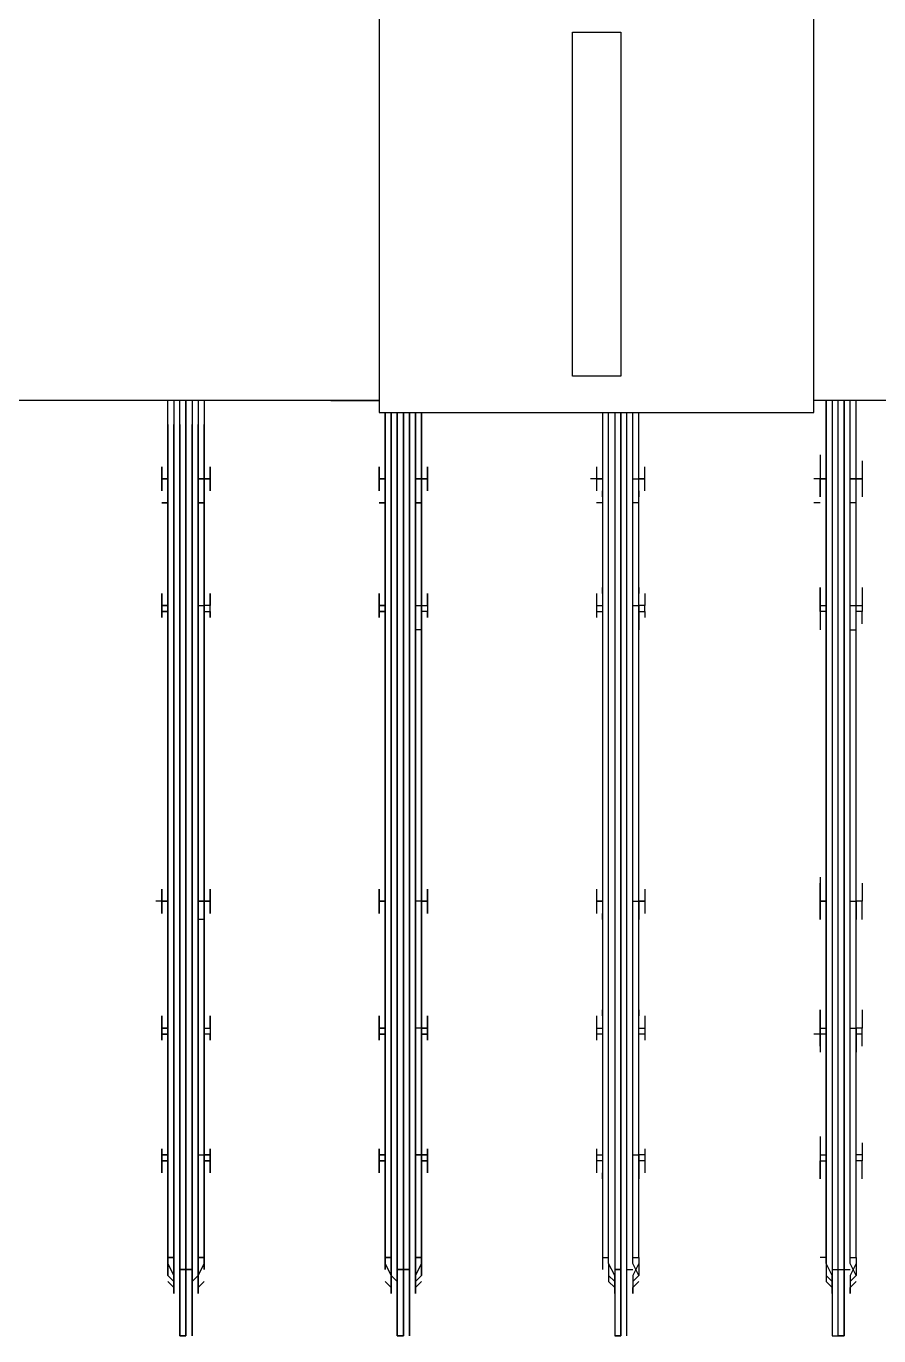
# Model space of a CAD drawing. Header units: metres. Extents: x 532250 to 532639, y 2673852 to 2674172.
# Drawn here: x 532449.5306 to 532449.7259, y 2674048.0889 to 2674048.389 of the extents above; entities that cross this region are included whole.
import ezdxf

# ---------------------------------------------------------------- set-up
doc = ezdxf.new("R2010")
doc.units = ezdxf.units.M
doc.header["$MEASUREMENT"] = 0
doc.layers.add('IDT', color=7, linetype='Continuous')

# ---------------------------------------------------------------- blocks, each defined once
blk = doc.blocks.new('IDT')
at = {"layer": 'IDT', "color": 0, "lineweight": 25}
for p, q in [((17.21068, 9.66997), (17.2093, 9.66997)), ((17.2093, 9.66997), (17.2093, 9.65337)), ((17.2093, 9.65475), (17.2093, 9.66997)), ((17.2093, 9.66997), (17.21068, 9.66997)), ((17.21207, 9.66997), (17.21068, 9.66997)), ((17.21068, 9.66997), (17.21068, 9.65475)), ((17.21207, 9.65337), (17.21207, 9.66997)), ((17.25909, 9.66997), (17.25909, 9.65337)), ((17.26186, 9.66997), (17.26048, 9.66997)), ((17.26048, 9.66997), (17.26048, 9.65475)), ((17.26048, 9.65475), (17.26048, 9.66997)), ((17.26048, 9.66997), (17.26186, 9.66997)), ((17.26186, 9.66997), (17.26048, 9.66997)), ((17.26186, 9.65337), (17.26186, 9.66997)), ((17.30889, 9.65337), (17.30889, 9.66997)), ((17.30889, 9.66997), (17.30889, 9.65337)), ((17.31165, 9.66997), (17.31027, 9.66997)), ((17.31027, 9.66997), (17.31165, 9.66997)), ((17.31165, 9.66997), (17.31027, 9.66997)), ((17.31027, 9.66997), (17.31165, 9.66997)), ((17.31027, 9.65475), (17.31027, 9.66997)), ((17.31027, 9.66997), (17.31027, 9.65475)), ((17.31027, 9.65475), (17.31027, 9.66997)), ((17.31027, 9.66997), (17.31027, 9.65475)), ((17.31165, 9.66997), (17.31165, 9.65337)), ((17.31165, 9.65337), (17.31165, 9.66997)), ((17.35868, 9.65337), (17.35868, 9.66997)), ((17.35868, 9.66997), (17.35868, 9.65337)), ((17.36145, 9.66997), (17.36006, 9.66997)), ((17.36006, 9.66997), (17.36145, 9.66997)), ((17.36145, 9.66997), (17.36006, 9.66997)), ((17.36006, 9.66997), (17.36006, 9.65475)), ((17.36006, 9.65475), (17.36006, 9.66997)), ((17.36006, 9.66997), (17.36145, 9.66997)), ((17.36006, 9.65475), (17.36006, 9.66997)), ((17.36006, 9.66997), (17.36006, 9.65475)), ((17.36145, 9.65337), (17.36145, 9.66997)), ((17.36145, 9.66997), (17.36145, 9.65337)), ((17.20792, 9.6589), (17.20653, 9.65752)), ((17.20792, 9.65614), (17.20792, 9.66028)), ((17.20792, 9.66028), (17.20792, 9.6589)), ((17.21207, 9.6589), (17.21207, 9.66028)), ((17.21207, 9.66028), (17.21207, 9.65614)), ((17.21345, 9.65752), (17.21207, 9.6589)), ((17.25771, 9.6589), (17.25633, 9.65752)), ((17.25771, 9.65614), (17.25771, 9.66028)), ((17.25771, 9.66028), (17.25771, 9.6589)), ((17.26186, 9.6589), (17.26186, 9.66028)), ((17.26186, 9.66028), (17.26186, 9.65614)), ((17.26324, 9.65752), (17.26186, 9.6589)), ((17.3075, 9.6589), (17.30612, 9.65752)), ((17.30612, 9.65752), (17.3075, 9.6589)), ((17.3075, 9.66028), (17.3075, 9.65614)), ((17.3075, 9.65614), (17.3075, 9.66028)), ((17.3075, 9.66028), (17.3075, 9.6589)), ((17.3075, 9.6589), (17.3075, 9.66028)), ((17.31304, 9.6589), (17.31304, 9.66028)), ((17.31304, 9.66028), (17.31304, 9.65614)), ((17.31304, 9.65614), (17.31304, 9.66028)), ((17.31304, 9.66028), (17.31304, 9.6589)), ((17.31442, 9.65752), (17.31304, 9.6589)), ((17.31304, 9.6589), (17.31442, 9.65752)), ((17.3573, 9.6589), (17.35591, 9.65752)), ((17.35591, 9.65752), (17.3573, 9.6589)), ((17.3573, 9.66028), (17.3573, 9.65614)), ((17.3573, 9.65614), (17.3573, 9.66028)), ((17.3573, 9.66028), (17.3573, 9.6589)), ((17.3573, 9.6589), (17.3573, 9.66028)), ((17.36283, 9.6589), (17.36283, 9.66028)), ((17.36283, 9.66028), (17.36283, 9.65614)), ((17.36283, 9.65614), (17.36283, 9.66028)), ((17.36283, 9.66028), (17.36283, 9.6589)), ((17.36421, 9.65752), (17.36283, 9.6589)), ((17.36283, 9.6589), (17.36421, 9.65752)), ((17.20653, 9.65614), (17.20792, 9.65752)), ((17.20792, 9.65752), (17.20653, 9.65614)), ((17.20653, 9.65337), (17.20792, 9.65614)), ((17.20653, 9.65475), (17.20653, 9.65614)), ((17.20653, 9.65614), (17.20792, 9.65337)), ((17.21345, 9.65614), (17.21207, 9.65752)), ((17.21207, 9.65614), (17.21345, 9.65337)), ((17.21345, 9.65337), (17.21345, 9.65752)), ((17.21345, 9.65475), (17.21345, 9.65614)), ((17.25633, 9.65614), (17.25771, 9.65752)), ((17.25771, 9.65752), (17.25633, 9.65614)), ((17.25633, 9.65337), (17.25771, 9.65614)), ((17.25633, 9.65475), (17.25633, 9.65614)), ((17.25633, 9.65614), (17.25771, 9.65337)), ((17.26324, 9.65614), (17.26186, 9.65752)), ((17.26186, 9.65614), (17.26324, 9.65337)), ((17.26324, 9.65337), (17.26324, 9.65752)), ((17.26324, 9.65475), (17.26324, 9.65614)), ((17.30612, 9.65614), (17.3075, 9.65752)), ((17.3075, 9.65752), (17.30612, 9.65614)), ((17.3075, 9.65614), (17.30612, 9.65337)), ((17.30612, 9.65337), (17.3075, 9.65614)), ((17.30612, 9.65475), (17.30612, 9.65614)), ((17.30612, 9.65614), (17.30612, 9.65475)), ((17.3075, 9.65752), (17.3075, 9.65337)), ((17.3075, 9.65337), (17.3075, 9.65752)), ((17.31165, 9.65752), (17.31304, 9.65614)), ((17.31304, 9.65614), (17.31165, 9.65752)), ((17.31304, 9.65337), (17.31304, 9.65752)), ((17.31304, 9.65752), (17.31304, 9.65337)), ((17.31304, 9.65614), (17.31442, 9.65337)), ((17.31442, 9.65337), (17.31304, 9.65614)), ((17.31304, 9.65614), (17.31304, 9.65475)), ((17.31304, 9.65475), (17.31304, 9.65614)), ((17.3573, 9.65614), (17.35591, 9.65337)), ((17.35591, 9.65337), (17.3573, 9.65614)), ((17.3573, 9.65337), (17.3573, 9.65752)), ((17.3573, 9.65752), (17.3573, 9.65337)), ((17.3573, 9.65614), (17.35868, 9.65752)), ((17.35868, 9.65752), (17.3573, 9.65614)), ((17.3573, 9.65475), (17.3573, 9.65614)), ((17.3573, 9.65614), (17.3573, 9.65475)), ((17.36421, 9.65614), (17.36283, 9.65752)), ((17.36283, 9.65752), (17.36283, 9.65337)), ((17.36283, 9.65337), (17.36283, 9.65752)), ((17.36283, 9.65752), (17.36421, 9.65614)), ((17.36283, 9.65614), (17.36421, 9.65337)), ((17.36421, 9.65337), (17.36283, 9.65614)), ((17.36421, 9.65475), (17.36421, 9.65614)), ((17.36421, 9.65614), (17.36421, 9.65475)), ((17.20653, 9.65199), (17.20653, 9.65475)), ((17.2093, 9.65475), (17.20792, 9.65475)), ((17.20792, 9.65337), (17.20792, 9.45558)), ((17.21068, 9.65475), (17.2093, 9.65475)), ((17.2093, 9.45558), (17.2093, 9.65475)), ((17.2093, 9.65337), (17.2093, 9.45558)), ((17.21207, 9.65475), (17.21068, 9.65475)), ((17.21068, 9.65475), (17.21068, 9.45558)), ((17.21207, 9.45558), (17.21207, 9.65337)), ((17.21345, 9.65199), (17.21345, 9.65475)), ((17.21345, 9.65337), (17.21345, 9.45558)), ((17.25633, 9.65199), (17.25633, 9.65475)), ((17.25909, 9.65475), (17.25771, 9.65475)), ((17.25771, 9.65337), (17.25771, 9.45834)), ((17.25909, 9.65337), (17.25909, 9.45834)), ((17.26048, 9.65475), (17.26048, 9.45834)), ((17.26048, 9.45834), (17.26048, 9.65475)), ((17.26186, 9.65475), (17.26048, 9.65475)), ((17.26048, 9.65475), (17.26186, 9.65475)), ((17.26186, 9.45834), (17.26186, 9.65337)), ((17.26324, 9.65337), (17.26324, 9.45834)), ((17.26463, 9.65199), (17.26463, 9.65475)), ((17.30612, 9.65475), (17.30612, 9.65199)), ((17.30612, 9.65199), (17.30612, 9.65475)), ((17.3075, 9.45834), (17.3075, 9.65337)), ((17.3075, 9.65337), (17.3075, 9.45834)), ((17.30889, 9.65475), (17.31027, 9.65475)), ((17.31027, 9.65475), (17.30889, 9.65475)), ((17.30889, 9.65337), (17.30889, 9.45834)), ((17.30889, 9.45834), (17.30889, 9.65337)), ((17.31027, 9.65475), (17.31165, 9.65475)), ((17.31165, 9.65475), (17.31027, 9.65475)), ((17.31165, 9.65475), (17.31027, 9.65475)), ((17.31027, 9.65475), (17.31165, 9.65475)), ((17.31027, 9.45834), (17.31027, 9.65475)), ((17.31027, 9.65475), (17.31027, 9.45834)), ((17.31027, 9.45834), (17.31027, 9.65475)), ((17.31027, 9.65475), (17.31027, 9.45834)), ((17.31165, 9.65337), (17.31165, 9.45834)), ((17.31165, 9.45834), (17.31165, 9.65337)), ((17.31304, 9.45834), (17.31304, 9.65337)), ((17.31304, 9.65337), (17.31304, 9.45834)), ((17.31442, 9.65199), (17.31442, 9.65475)), ((17.31442, 9.65475), (17.31442, 9.65199)), ((17.35591, 9.65199), (17.35591, 9.65475)), ((17.35591, 9.65475), (17.35591, 9.65199)), ((17.3573, 9.45558), (17.3573, 9.65337)), ((17.3573, 9.65337), (17.3573, 9.46111)), ((17.35868, 9.65475), (17.36006, 9.65475)), ((17.36006, 9.65475), (17.35868, 9.65475)), ((17.35868, 9.45558), (17.35868, 9.65337)), ((17.35868, 9.65337), (17.35868, 9.46111)), ((17.36006, 9.65475), (17.36145, 9.65475)), ((17.36145, 9.65475), (17.36006, 9.65475)), ((17.36145, 9.65475), (17.36006, 9.65475)), ((17.36006, 9.65475), (17.36145, 9.65475)), ((17.36006, 9.46111), (17.36006, 9.65475)), ((17.36006, 9.65475), (17.36006, 9.46111)), ((17.36006, 9.45558), (17.36006, 9.65475)), ((17.36006, 9.65475), (17.36006, 9.45558)), ((17.36145, 9.46111), (17.36145, 9.65337)), ((17.36145, 9.65337), (17.36145, 9.45558)), ((17.36283, 9.45558), (17.36283, 9.65337)), ((17.36283, 9.65337), (17.36283, 9.46111)), ((17.36421, 9.65199), (17.36421, 9.65475)), ((17.36421, 9.65475), (17.36421, 9.65199)), ((17.20792, 9.65199), (17.20653, 9.65199)), ((17.20653, 9.65199), (17.20653, 9.45558)), ((17.21345, 9.45558), (17.21345, 9.65199)), ((17.21345, 9.65199), (17.21483, 9.65199)), ((17.25771, 9.65199), (17.25633, 9.65199)), ((17.25633, 9.65199), (17.25633, 9.45834)), ((17.26463, 9.65199), (17.26324, 9.65199)), ((17.26463, 9.45834), (17.26463, 9.65199)), ((17.30612, 9.65199), (17.3075, 9.65199)), ((17.3075, 9.65199), (17.30612, 9.65199)), ((17.30612, 9.65199), (17.30612, 9.45834)), ((17.30612, 9.45834), (17.30612, 9.65199)), ((17.31442, 9.65199), (17.31304, 9.65199)), ((17.31304, 9.65199), (17.31442, 9.65199)), ((17.31442, 9.65199), (17.31442, 9.45834)), ((17.31442, 9.45834), (17.31442, 9.65199)), ((17.35591, 9.45558), (17.35591, 9.65199)), ((17.35591, 9.65199), (17.3573, 9.65199)), ((17.3573, 9.65199), (17.35591, 9.65199)), ((17.35591, 9.65199), (17.35591, 9.46111)), ((17.36421, 9.65199), (17.36283, 9.65199)), ((17.36283, 9.65199), (17.36421, 9.65199)), ((17.36421, 9.46111), (17.36421, 9.65199)), ((17.36421, 9.65199), (17.36421, 9.45558)), ((17.20515, 9.634), (17.20515, 9.63262)), ((17.20515, 9.63262), (17.20515, 9.62986)), ((17.20653, 9.634), (17.20653, 9.62986)), ((17.21483, 9.62986), (17.21483, 9.634)), ((17.21483, 9.634), (17.21483, 9.63262)), ((17.21483, 9.63262), (17.21483, 9.62986)), ((17.25494, 9.62986), (17.25494, 9.63262)), ((17.25633, 9.62986), (17.25633, 9.634)), ((17.25633, 9.634), (17.25633, 9.63262)), ((17.26463, 9.62986), (17.26463, 9.634)), ((17.26463, 9.634), (17.26463, 9.63262)), ((17.26601, 9.62986), (17.26601, 9.63262)), ((17.30474, 9.63262), (17.30474, 9.62986)), ((17.30474, 9.62986), (17.30474, 9.63262)), ((17.30612, 9.63262), (17.30612, 9.634)), ((17.30612, 9.634), (17.30612, 9.63262)), ((17.30612, 9.62847), (17.30612, 9.634)), ((17.30612, 9.634), (17.30612, 9.62847)), ((17.31442, 9.634), (17.31442, 9.63262)), ((17.31442, 9.63262), (17.31442, 9.634)), ((17.31442, 9.62986), (17.31442, 9.634)), ((17.31442, 9.634), (17.31442, 9.62986)), ((17.3158, 9.63262), (17.3158, 9.62986)), ((17.3158, 9.62986), (17.3158, 9.63262)), ((17.35453, 9.63262), (17.35453, 9.62986)), ((17.35453, 9.62986), (17.35453, 9.63262)), ((17.35591, 9.62986), (17.35591, 9.634)), ((17.35591, 9.634), (17.35591, 9.63262)), ((17.35591, 9.63262), (17.35591, 9.634)), ((17.35591, 9.634), (17.35591, 9.62986)), ((17.36421, 9.634), (17.36421, 9.63262)), ((17.36421, 9.63262), (17.36421, 9.634)), ((17.36421, 9.62986), (17.36421, 9.634)), ((17.36421, 9.634), (17.36421, 9.62986)), ((17.3656, 9.62986), (17.3656, 9.63262)), ((17.3656, 9.63262), (17.3656, 9.62986)), ((17.20515, 9.62847), (17.20515, 9.62986)), ((17.20515, 9.62986), (17.20653, 9.62986)), ((17.20653, 9.62986), (17.20653, 9.62847)), ((17.21483, 9.62986), (17.21345, 9.62986)), ((17.21483, 9.62847), (17.21483, 9.62986)), ((17.21483, 9.62709), (17.21483, 9.62986)), ((17.25494, 9.62847), (17.25494, 9.62986)), ((17.25494, 9.62986), (17.25633, 9.62986)), ((17.25633, 9.62847), (17.25633, 9.62986)), ((17.26463, 9.62847), (17.26463, 9.62986)), ((17.26463, 9.62986), (17.26601, 9.62986)), ((17.26601, 9.62847), (17.26601, 9.62986)), ((17.30474, 9.62847), (17.30474, 9.62986)), ((17.30474, 9.62986), (17.30612, 9.62986)), ((17.30612, 9.62986), (17.30474, 9.62986)), ((17.30474, 9.62986), (17.30474, 9.62847)), ((17.31442, 9.62847), (17.31442, 9.62986)), ((17.31442, 9.62986), (17.3158, 9.62986)), ((17.3158, 9.62986), (17.31442, 9.62986)), ((17.31442, 9.62986), (17.31442, 9.62847)), ((17.3158, 9.62986), (17.3158, 9.62847)), ((17.3158, 9.62847), (17.3158, 9.62986)), ((17.35591, 9.62986), (17.35453, 9.62986)), ((17.35453, 9.62986), (17.35453, 9.62847)), ((17.35453, 9.62847), (17.35453, 9.62986)), ((17.35453, 9.62986), (17.35591, 9.62986)), ((17.35591, 9.62847), (17.35591, 9.62986)), ((17.35591, 9.62986), (17.35591, 9.62847)), ((17.36421, 9.62847), (17.36421, 9.62986)), ((17.36421, 9.62986), (17.36421, 9.62847)), ((17.3656, 9.62986), (17.36421, 9.62986)), ((17.36421, 9.62986), (17.3656, 9.62986)), ((17.3656, 9.62986), (17.3656, 9.62847)), ((17.3656, 9.62847), (17.3656, 9.62986)), ((17.20515, 9.62709), (17.20515, 9.62847)), ((17.20515, 9.62847), (17.20653, 9.62847)), ((17.20515, 9.62571), (17.20515, 9.62709)), ((17.20653, 9.62847), (17.20653, 9.62432)), ((17.21483, 9.62847), (17.21345, 9.62847)), ((17.21483, 9.62432), (17.21483, 9.62847)), ((17.21483, 9.62571), (17.21483, 9.62709)), ((17.25494, 9.62709), (17.25494, 9.62847)), ((17.25494, 9.62847), (17.25633, 9.62847)), ((17.25771, 9.62847), (17.25633, 9.62847)), ((17.25633, 9.62847), (17.25633, 9.62432)), ((17.25633, 9.62709), (17.25633, 9.62571)), ((17.26463, 9.62432), (17.26463, 9.62847)), ((17.26601, 9.62847), (17.26463, 9.62847)), ((17.26463, 9.62571), (17.26463, 9.62709)), ((17.26601, 9.62709), (17.26601, 9.62847)), ((17.30474, 9.62847), (17.30612, 9.62847)), ((17.30612, 9.62847), (17.30474, 9.62847)), ((17.30474, 9.62847), (17.30474, 9.62709)), ((17.30474, 9.62709), (17.30474, 9.62847)), ((17.3075, 9.62847), (17.30612, 9.62847)), ((17.30612, 9.62847), (17.30612, 9.62432)), ((17.30612, 9.62432), (17.30612, 9.62847)), ((17.30612, 9.62847), (17.3075, 9.62847)), ((17.30612, 9.62571), (17.30612, 9.62709)), ((17.30612, 9.62709), (17.30612, 9.62571)), ((17.31442, 9.62847), (17.3158, 9.62847)), ((17.3158, 9.62847), (17.31442, 9.62847)), ((17.31442, 9.62847), (17.31442, 9.62432)), ((17.31442, 9.62432), (17.31442, 9.62847)), ((17.31442, 9.62709), (17.31442, 9.62571)), ((17.31442, 9.62571), (17.31442, 9.62709)), ((17.3158, 9.62847), (17.3158, 9.62709)), ((17.3158, 9.62709), (17.3158, 9.62847)), ((17.35591, 9.62847), (17.35453, 9.62847)), ((17.35453, 9.62847), (17.35453, 9.62709)), ((17.35453, 9.62709), (17.35453, 9.62847)), ((17.35453, 9.62847), (17.35591, 9.62847)), ((17.3573, 9.62847), (17.35591, 9.62847)), ((17.35591, 9.62847), (17.35591, 9.62432)), ((17.35591, 9.62432), (17.35591, 9.62847)), ((17.35591, 9.62571), (17.35591, 9.62709)), ((17.35591, 9.62709), (17.35591, 9.62571)), ((17.36421, 9.62847), (17.36421, 9.62432)), ((17.36421, 9.62432), (17.36421, 9.62847)), ((17.36421, 9.62847), (17.3656, 9.62847)), ((17.3656, 9.62847), (17.36421, 9.62847)), ((17.36421, 9.62709), (17.36421, 9.62571)), ((17.36421, 9.62571), (17.36421, 9.62709)), ((17.3656, 9.62847), (17.3656, 9.62709)), ((17.3656, 9.62709), (17.3656, 9.62847)), ((17.20653, 9.60081), (17.20653, 9.60496)), ((17.21483, 9.60081), (17.21483, 9.60496)), ((17.25633, 9.60496), (17.25633, 9.60081)), ((17.26463, 9.59943), (17.26463, 9.60496)), ((17.30612, 9.60496), (17.30612, 9.60081)), ((17.30612, 9.60081), (17.30612, 9.60496)), ((17.31442, 9.60081), (17.31442, 9.60496)), ((17.31442, 9.60496), (17.31442, 9.59943)), ((17.35591, 9.60081), (17.35591, 9.60496)), ((17.35591, 9.60496), (17.35591, 9.60081)), ((17.36421, 9.60081), (17.36421, 9.60496)), ((17.36421, 9.60496), (17.36421, 9.59943)), ((17.20515, 9.60358), (17.20515, 9.60219)), ((17.20515, 9.60219), (17.20515, 9.60081)), ((17.21483, 9.60358), (17.21483, 9.60219)), ((17.21483, 9.60219), (17.21483, 9.60081)), ((17.25494, 9.60081), (17.25494, 9.60219)), ((17.25633, 9.60358), (17.25633, 9.60219)), ((17.26463, 9.60219), (17.26463, 9.60358)), ((17.26601, 9.60081), (17.26601, 9.60219)), ((17.30474, 9.60219), (17.30474, 9.60081)), ((17.30474, 9.60081), (17.30474, 9.60219)), ((17.30612, 9.60219), (17.30612, 9.60358)), ((17.30612, 9.60358), (17.30612, 9.60219)), ((17.31442, 9.60358), (17.31442, 9.60219)), ((17.31442, 9.60219), (17.31442, 9.60358)), ((17.3158, 9.60219), (17.3158, 9.60081)), ((17.3158, 9.60081), (17.3158, 9.60219)), ((17.35453, 9.60081), (17.35453, 9.60219)), ((17.35453, 9.60219), (17.35453, 9.60081)), ((17.35591, 9.60219), (17.35591, 9.60358)), ((17.35591, 9.60358), (17.35591, 9.60219)), ((17.36421, 9.60358), (17.36421, 9.60219)), ((17.36421, 9.60219), (17.36421, 9.60358)), ((17.3656, 9.60219), (17.3656, 9.60081)), ((17.3656, 9.60081), (17.3656, 9.60219)), ((17.20515, 9.60081), (17.20515, 9.59943)), ((17.20515, 9.60081), (17.20653, 9.60081)), ((17.20515, 9.59943), (17.20653, 9.59943)), ((17.20515, 9.59666), (17.20515, 9.59943)), ((17.20653, 9.59943), (17.20653, 9.60081)), ((17.20792, 9.59943), (17.20653, 9.59943)), ((17.20653, 9.59943), (17.20653, 9.59528)), ((17.21345, 9.60081), (17.21483, 9.60081)), ((17.21483, 9.59943), (17.21345, 9.59943)), ((17.21483, 9.60081), (17.21483, 9.59943)), ((17.21483, 9.59943), (17.21483, 9.60081)), ((17.21483, 9.60081), (17.21622, 9.60081)), ((17.21483, 9.59943), (17.21483, 9.59666)), ((17.21483, 9.59528), (17.21483, 9.59943)), ((17.25494, 9.59943), (17.25494, 9.60081)), ((17.25494, 9.60081), (17.25633, 9.60081)), ((17.25494, 9.59666), (17.25494, 9.59943)), ((17.25633, 9.59943), (17.25494, 9.59943)), ((17.25633, 9.60081), (17.25633, 9.59943)), ((17.25633, 9.59943), (17.25633, 9.59528)), ((17.26463, 9.60081), (17.26601, 9.60081)), ((17.26463, 9.59528), (17.26463, 9.59943)), ((17.26601, 9.59943), (17.26463, 9.59943)), ((17.26601, 9.59943), (17.26601, 9.60081)), ((17.26601, 9.59666), (17.26601, 9.59943)), ((17.30612, 9.60081), (17.30474, 9.60081)), ((17.30474, 9.60081), (17.30474, 9.59943)), ((17.30474, 9.59943), (17.30474, 9.60081)), ((17.30474, 9.60081), (17.30612, 9.60081)), ((17.30474, 9.59943), (17.30612, 9.59943)), ((17.30474, 9.59943), (17.30474, 9.59666)), ((17.30474, 9.59666), (17.30474, 9.59943)), ((17.30612, 9.59943), (17.30474, 9.59943)), ((17.30612, 9.59943), (17.30612, 9.60081)), ((17.30612, 9.60081), (17.30612, 9.59943)), ((17.30612, 9.59943), (17.3075, 9.59943)), ((17.30612, 9.59943), (17.30612, 9.59528)), ((17.30612, 9.59528), (17.30612, 9.59943)), ((17.31442, 9.59943), (17.31442, 9.60081)), ((17.3158, 9.60081), (17.31442, 9.60081)), ((17.31442, 9.60081), (17.3158, 9.60081)), ((17.31442, 9.59943), (17.31442, 9.59528)), ((17.31442, 9.59528), (17.31442, 9.59943)), ((17.31442, 9.59943), (17.3158, 9.59943)), ((17.3158, 9.59943), (17.31442, 9.59943)), ((17.3158, 9.60081), (17.3158, 9.59943)), ((17.3158, 9.59943), (17.3158, 9.60081)), ((17.3158, 9.59943), (17.3158, 9.59666)), ((17.3158, 9.59666), (17.3158, 9.59943)), ((17.35453, 9.59943), (17.35453, 9.60081)), ((17.35453, 9.60081), (17.35591, 9.60081)), ((17.35453, 9.59943), (17.35453, 9.60081)), ((17.35453, 9.60081), (17.35591, 9.60081)), ((17.35591, 9.59943), (17.35453, 9.59943)), ((17.35453, 9.59943), (17.35453, 9.59666)), ((17.35453, 9.59666), (17.35453, 9.59943)), ((17.35591, 9.59943), (17.35453, 9.59943)), ((17.35591, 9.60081), (17.35591, 9.59943)), ((17.35591, 9.60081), (17.35591, 9.59943)), ((17.35591, 9.59943), (17.35591, 9.59528)), ((17.35591, 9.59528), (17.35591, 9.59943)), ((17.36421, 9.59943), (17.36421, 9.60081)), ((17.36421, 9.60081), (17.3656, 9.60081)), ((17.3656, 9.60081), (17.36421, 9.60081)), ((17.36421, 9.59943), (17.36421, 9.59528)), ((17.36421, 9.59528), (17.36421, 9.59943)), ((17.36421, 9.59943), (17.3656, 9.59943)), ((17.3656, 9.59943), (17.36421, 9.59943)), ((17.3656, 9.60081), (17.3656, 9.59943)), ((17.3656, 9.59943), (17.3656, 9.60081)), ((17.3656, 9.59943), (17.3656, 9.59666)), ((17.3656, 9.59666), (17.3656, 9.59943)), ((17.20515, 9.59528), (17.20515, 9.59666)), ((17.21483, 9.59666), (17.21483, 9.59528)), ((17.25633, 9.59528), (17.25633, 9.59666)), ((17.26463, 9.59666), (17.26463, 9.59528)), ((17.30612, 9.59528), (17.30612, 9.59666)), ((17.30612, 9.59666), (17.30612, 9.59528)), ((17.31442, 9.59528), (17.31442, 9.59666)), ((17.31442, 9.59666), (17.31442, 9.59528)), ((17.35591, 9.59528), (17.35591, 9.59666)), ((17.35591, 9.59666), (17.35591, 9.59528)), ((17.36421, 9.59528), (17.36421, 9.59666)), ((17.36421, 9.59666), (17.36421, 9.59528)), ((17.20515, 9.57453), (17.20515, 9.57315)), ((17.20515, 9.57315), (17.20515, 9.57038)), ((17.20653, 9.57038), (17.20653, 9.57453)), ((17.21483, 9.57038), (17.21483, 9.57453)), ((17.21483, 9.57453), (17.21483, 9.57315)), ((17.21483, 9.57315), (17.21483, 9.57038)), ((17.25494, 9.57038), (17.25494, 9.57315)), ((17.25633, 9.57038), (17.25633, 9.57453)), ((17.25633, 9.57453), (17.25633, 9.57315)), ((17.26463, 9.57038), (17.26463, 9.57453)), ((17.26463, 9.57453), (17.26463, 9.57315)), ((17.26601, 9.57038), (17.26601, 9.57315)), ((17.30474, 9.57038), (17.30474, 9.57315)), ((17.30474, 9.57315), (17.30474, 9.57038)), ((17.30612, 9.57038), (17.30612, 9.57453)), ((17.30612, 9.57453), (17.30612, 9.57315)), ((17.30612, 9.57315), (17.30612, 9.57453)), ((17.30612, 9.57453), (17.30612, 9.57038)), ((17.31442, 9.57453), (17.31442, 9.57038)), ((17.31442, 9.57038), (17.31442, 9.57453)), ((17.31442, 9.57453), (17.31442, 9.57315)), ((17.31442, 9.57315), (17.31442, 9.57453)), ((17.3158, 9.57315), (17.3158, 9.57038)), ((17.3158, 9.57038), (17.3158, 9.57315)), ((17.35453, 9.57038), (17.35453, 9.57315)), ((17.35453, 9.57315), (17.35453, 9.57038)), ((17.35591, 9.57038), (17.35591, 9.57453)), ((17.35591, 9.57453), (17.35591, 9.57315)), ((17.35591, 9.57315), (17.35591, 9.57453)), ((17.35591, 9.57453), (17.35591, 9.57038)), ((17.35591, 9.57453), (17.3573, 9.57453)), ((17.36421, 9.57453), (17.36421, 9.57315)), ((17.36421, 9.57315), (17.36421, 9.57453)), ((17.36421, 9.57038), (17.36421, 9.57453)), ((17.36421, 9.57453), (17.36421, 9.57038)), ((17.3656, 9.57038), (17.3656, 9.57315)), ((17.3656, 9.57315), (17.3656, 9.57038)), ((17.20515, 9.56761), (17.20515, 9.57038)), ((17.20515, 9.57038), (17.20653, 9.57038)), ((17.20515, 9.57038), (17.20653, 9.57038)), ((17.20792, 9.57038), (17.20653, 9.57038)), ((17.20653, 9.57038), (17.20653, 9.56485)), ((17.21483, 9.57038), (17.21345, 9.57038)), ((17.21345, 9.57038), (17.21483, 9.57038)), ((17.21483, 9.56485), (17.21483, 9.57038)), ((17.21483, 9.57038), (17.21483, 9.56761)), ((17.25494, 9.56761), (17.25494, 9.57038)), ((17.25633, 9.57038), (17.25494, 9.57038)), ((17.25494, 9.57038), (17.25633, 9.57038)), ((17.25771, 9.57038), (17.25633, 9.57038)), ((17.25633, 9.57038), (17.25633, 9.56485)), ((17.26463, 9.56485), (17.26463, 9.57038)), ((17.26601, 9.57038), (17.26463, 9.57038)), ((17.26463, 9.57038), (17.26601, 9.57038)), ((17.26601, 9.56761), (17.26601, 9.57038)), ((17.30474, 9.57038), (17.30612, 9.57038)), ((17.30612, 9.57038), (17.30474, 9.57038)), ((17.30474, 9.57038), (17.30474, 9.56761)), ((17.30474, 9.56761), (17.30474, 9.57038)), ((17.30474, 9.57038), (17.30612, 9.57038)), ((17.30612, 9.57038), (17.30474, 9.57038)), ((17.30474, 9.57038), (17.30612, 9.57038)), ((17.30612, 9.57038), (17.30612, 9.56485)), ((17.30612, 9.56485), (17.30612, 9.57038)), ((17.30612, 9.57038), (17.3075, 9.57038)), ((17.31442, 9.57038), (17.31442, 9.56485)), ((17.31442, 9.56485), (17.31442, 9.57038)), ((17.31442, 9.57038), (17.3158, 9.57038)), ((17.3158, 9.57038), (17.31442, 9.57038)), ((17.31442, 9.57038), (17.3158, 9.57038)), ((17.3158, 9.57038), (17.31442, 9.57038)), ((17.31442, 9.57038), (17.3158, 9.57038)), ((17.3158, 9.57038), (17.3158, 9.56761)), ((17.3158, 9.56761), (17.3158, 9.57038)), ((17.35591, 9.57038), (17.35453, 9.57038)), ((17.35453, 9.57038), (17.35453, 9.56761)), ((17.35453, 9.56761), (17.35453, 9.57038)), ((17.35453, 9.57038), (17.35591, 9.57038)), ((17.35591, 9.57038), (17.35453, 9.57038)), ((17.35453, 9.57038), (17.35591, 9.57038)), ((17.3573, 9.57038), (17.35591, 9.57038)), ((17.35591, 9.57038), (17.35591, 9.56485)), ((17.35591, 9.56485), (17.35591, 9.57038)), ((17.35591, 9.57038), (17.3573, 9.57038)), ((17.35591, 9.57038), (17.3573, 9.57038)), ((17.36421, 9.57038), (17.3656, 9.57038)), ((17.3656, 9.57038), (17.36421, 9.57038)), ((17.3656, 9.57038), (17.36421, 9.57038)), ((17.36421, 9.57038), (17.3656, 9.57038)), ((17.3656, 9.57038), (17.36421, 9.57038)), ((17.36421, 9.57038), (17.36421, 9.56485)), ((17.36421, 9.56485), (17.36421, 9.57038)), ((17.36421, 9.57038), (17.3656, 9.57038)), ((17.3656, 9.57038), (17.3656, 9.56761)), ((17.3656, 9.56761), (17.3656, 9.57038)), ((17.3656, 9.57038), (17.36698, 9.57038)), ((17.20515, 9.56623), (17.20515, 9.56761)), ((17.21483, 9.56761), (17.21483, 9.56623)), ((17.25633, 9.56761), (17.25633, 9.56623)), ((17.26463, 9.56623), (17.26463, 9.56761)), ((17.30612, 9.56623), (17.30612, 9.56761)), ((17.30612, 9.56761), (17.30612, 9.56623)), ((17.31442, 9.56761), (17.31442, 9.56623)), ((17.31442, 9.56623), (17.31442, 9.56761)), ((17.35591, 9.56623), (17.35591, 9.56761)), ((17.35591, 9.56761), (17.35591, 9.56623)), ((17.36421, 9.56761), (17.36421, 9.56623)), ((17.36421, 9.56623), (17.36421, 9.56761)), ((17.20515, 9.50676), (17.20515, 9.50537)), ((17.20792, 9.50814), (17.20653, 9.50814)), ((17.20653, 9.50814), (17.20653, 9.50399)), ((17.21483, 9.50399), (17.21483, 9.50814)), ((17.21483, 9.50537), (17.21483, 9.50676)), ((17.25633, 9.50399), (17.25633, 9.50814)), ((17.25633, 9.50676), (17.25633, 9.50537)), ((17.26463, 9.50399), (17.26463, 9.50814)), ((17.26463, 9.50537), (17.26463, 9.50676)), ((17.30612, 9.50399), (17.30612, 9.50814)), ((17.30612, 9.50814), (17.3075, 9.50814)), ((17.30612, 9.50399), (17.30612, 9.50814)), ((17.30612, 9.50537), (17.30612, 9.50676)), ((17.30612, 9.50676), (17.30612, 9.50537)), ((17.31442, 9.50261), (17.31442, 9.50814)), ((17.31442, 9.50814), (17.31442, 9.50261)), ((17.31442, 9.50676), (17.31442, 9.50537)), ((17.31442, 9.50537), (17.31442, 9.50676)), ((17.35591, 9.50261), (17.35591, 9.50814)), ((17.35591, 9.50814), (17.35591, 9.50399)), ((17.35591, 9.50537), (17.35591, 9.50676)), ((17.35591, 9.50676), (17.35591, 9.50537)), ((17.36421, 9.50261), (17.36421, 9.50814)), ((17.36421, 9.50814), (17.36421, 9.50261)), ((17.36421, 9.50676), (17.36421, 9.50537)), ((17.36421, 9.50537), (17.36421, 9.50676)), ((17.20515, 9.50537), (17.20515, 9.50399)), ((17.20515, 9.50261), (17.20515, 9.50399)), ((17.20515, 9.50399), (17.20653, 9.50399)), ((17.20653, 9.50261), (17.20515, 9.50261)), ((17.20515, 9.49984), (17.20515, 9.50261)), ((17.20653, 9.50399), (17.20653, 9.50261)), ((17.20792, 9.50261), (17.20653, 9.50261)), ((17.20653, 9.50261), (17.20653, 9.49846)), ((17.21345, 9.50399), (17.21483, 9.50399)), ((17.21483, 9.50261), (17.21345, 9.50261)), ((17.21483, 9.50261), (17.21483, 9.50537)), ((17.21483, 9.50399), (17.21483, 9.50261)), ((17.21483, 9.50261), (17.21483, 9.49984)), ((17.21483, 9.49846), (17.21483, 9.50261)), ((17.25494, 9.50399), (17.25494, 9.50537)), ((17.25633, 9.50399), (17.25494, 9.50399)), ((17.25494, 9.50399), (17.25494, 9.50261)), ((17.25494, 9.50261), (17.25633, 9.50261)), ((17.25494, 9.49984), (17.25494, 9.50261)), ((17.25633, 9.50261), (17.25633, 9.50399)), ((17.25771, 9.50261), (17.25633, 9.50261)), ((17.25633, 9.50261), (17.25633, 9.49846)), ((17.26463, 9.50261), (17.26463, 9.50399)), ((17.26601, 9.50399), (17.26463, 9.50399)), ((17.26463, 9.49846), (17.26463, 9.50261)), ((17.26601, 9.50261), (17.26463, 9.50261)), ((17.26601, 9.50399), (17.26601, 9.50537)), ((17.26601, 9.50261), (17.26601, 9.50399)), ((17.26601, 9.49984), (17.26601, 9.50261)), ((17.30474, 9.50537), (17.30474, 9.50399)), ((17.30474, 9.50399), (17.30474, 9.50537)), ((17.30474, 9.50261), (17.30474, 9.50399)), ((17.30474, 9.50399), (17.30612, 9.50399)), ((17.30474, 9.50261), (17.30474, 9.50399)), ((17.30474, 9.50399), (17.30612, 9.50399)), ((17.30612, 9.50261), (17.30474, 9.50261)), ((17.30612, 9.50261), (17.30474, 9.50261)), ((17.30474, 9.50261), (17.30474, 9.49984)), ((17.30474, 9.49984), (17.30474, 9.50261)), ((17.30612, 9.50261), (17.30612, 9.50399)), ((17.30612, 9.50399), (17.30612, 9.50261)), ((17.3075, 9.50261), (17.30612, 9.50261)), ((17.30612, 9.50261), (17.30612, 9.49846)), ((17.30612, 9.49846), (17.30612, 9.50261)), ((17.31442, 9.50399), (17.3158, 9.50399)), ((17.3158, 9.50399), (17.31442, 9.50399)), ((17.31442, 9.50261), (17.31442, 9.49846)), ((17.31442, 9.49846), (17.31442, 9.50261)), ((17.31442, 9.50261), (17.3158, 9.50261)), ((17.3158, 9.50261), (17.31442, 9.50261)), ((17.3158, 9.50537), (17.3158, 9.50399)), ((17.3158, 9.50399), (17.3158, 9.50537)), ((17.3158, 9.50399), (17.3158, 9.50261)), ((17.3158, 9.50261), (17.3158, 9.50399)), ((17.3158, 9.50261), (17.3158, 9.49984)), ((17.3158, 9.49984), (17.3158, 9.50261)), ((17.35453, 9.50537), (17.35453, 9.50399)), ((17.35453, 9.50399), (17.35453, 9.50537)), ((17.35591, 9.50399), (17.35453, 9.50399)), ((17.35453, 9.50399), (17.35453, 9.50261)), ((17.35591, 9.50399), (17.35453, 9.50399)), ((17.35453, 9.50399), (17.35453, 9.50261)), ((17.35453, 9.50261), (17.35591, 9.50261)), ((17.35453, 9.50261), (17.35453, 9.49984)), ((17.35453, 9.49984), (17.35453, 9.50261)), ((17.35453, 9.50261), (17.35591, 9.50261)), ((17.35591, 9.50261), (17.35591, 9.50399)), ((17.3573, 9.50261), (17.35591, 9.50261)), ((17.35591, 9.50261), (17.35591, 9.49846)), ((17.35591, 9.49846), (17.35591, 9.50261)), ((17.36421, 9.50399), (17.3656, 9.50399)), ((17.3656, 9.50399), (17.36421, 9.50399)), ((17.36421, 9.50261), (17.36421, 9.49846)), ((17.36421, 9.49846), (17.36421, 9.50261)), ((17.36421, 9.50261), (17.3656, 9.50261)), ((17.3656, 9.50261), (17.36421, 9.50261)), ((17.3656, 9.50537), (17.3656, 9.50399)), ((17.3656, 9.50399), (17.3656, 9.50537)), ((17.3656, 9.50399), (17.3656, 9.50261)), ((17.3656, 9.50261), (17.3656, 9.50399)), ((17.3656, 9.50261), (17.3656, 9.49984)), ((17.3656, 9.49984), (17.3656, 9.50261)), ((17.20515, 9.49846), (17.20515, 9.49984)), ((17.21483, 9.49984), (17.21483, 9.49846)), ((17.25633, 9.49846), (17.25633, 9.49984)), ((17.26463, 9.49984), (17.26463, 9.49846)), ((17.30612, 9.49846), (17.30612, 9.49984)), ((17.30612, 9.49984), (17.30612, 9.49846)), ((17.31442, 9.49846), (17.31442, 9.49984)), ((17.31442, 9.49984), (17.31442, 9.49846)), ((17.35591, 9.49846), (17.35591, 9.49984)), ((17.35591, 9.49984), (17.35591, 9.49846)), ((17.36421, 9.49846), (17.36421, 9.49984)), ((17.36421, 9.49984), (17.36421, 9.49846)), ((17.20653, 9.47909), (17.20792, 9.47909)), ((17.21483, 9.47909), (17.21622, 9.47909)), ((17.25633, 9.47909), (17.25771, 9.47909)), ((17.26463, 9.47909), (17.26601, 9.47909)), ((17.3075, 9.47909), (17.30612, 9.47909)), ((17.30612, 9.47909), (17.3075, 9.47909)), ((17.3158, 9.47909), (17.31442, 9.47909)), ((17.31442, 9.47909), (17.3158, 9.47909)), ((17.3573, 9.47909), (17.35591, 9.47909)), ((17.35591, 9.47909), (17.3573, 9.47909)), ((17.3656, 9.47909), (17.36421, 9.47909)), ((17.36421, 9.47909), (17.3656, 9.47909)), ((17.20515, 9.47633), (17.20515, 9.47771)), ((17.20515, 9.47356), (17.20515, 9.47633)), ((17.20653, 9.47771), (17.20653, 9.47356)), ((17.21483, 9.47356), (17.21483, 9.47771)), ((17.21483, 9.47771), (17.21483, 9.47633)), ((17.21483, 9.47633), (17.21483, 9.47356)), ((17.25494, 9.47633), (17.25494, 9.47356)), ((17.25633, 9.47633), (17.25633, 9.47771)), ((17.25633, 9.47771), (17.25633, 9.47356)), ((17.26463, 9.47356), (17.26463, 9.47771)), ((17.26463, 9.47771), (17.26463, 9.47633)), ((17.26601, 9.47356), (17.26601, 9.47633)), ((17.30474, 9.47356), (17.30474, 9.47633)), ((17.30474, 9.47633), (17.30474, 9.47356)), ((17.30612, 9.47633), (17.30612, 9.47771)), ((17.30612, 9.47771), (17.30612, 9.47356)), ((17.30612, 9.47356), (17.30612, 9.47771)), ((17.30612, 9.47771), (17.30612, 9.47633)), ((17.31442, 9.47771), (17.31442, 9.47356)), ((17.31442, 9.47356), (17.31442, 9.47771)), ((17.31442, 9.47771), (17.31442, 9.47633)), ((17.31442, 9.47633), (17.31442, 9.47771)), ((17.3158, 9.47633), (17.3158, 9.47356)), ((17.3158, 9.47356), (17.3158, 9.47633)), ((17.35453, 9.47356), (17.35453, 9.47633)), ((17.35453, 9.47633), (17.35453, 9.47356)), ((17.35591, 9.47356), (17.35591, 9.47771)), ((17.35591, 9.47771), (17.35591, 9.47633)), ((17.35591, 9.47633), (17.35591, 9.47771)), ((17.35591, 9.47771), (17.35591, 9.47356)), ((17.36421, 9.47771), (17.36421, 9.46803)), ((17.36421, 9.47356), (17.36421, 9.47771)), ((17.36421, 9.47771), (17.36421, 9.47633)), ((17.36421, 9.47633), (17.36421, 9.47771)), ((17.3656, 9.47356), (17.3656, 9.47633)), ((17.3656, 9.47633), (17.3656, 9.47356)), ((17.20515, 9.47079), (17.20515, 9.47356)), ((17.20515, 9.47356), (17.20653, 9.47356)), ((17.20653, 9.47356), (17.20515, 9.47356)), ((17.20653, 9.47356), (17.20792, 9.47356)), ((17.20792, 9.47356), (17.20653, 9.47356)), ((17.20653, 9.47356), (17.20653, 9.46803)), ((17.21483, 9.47356), (17.21345, 9.47356)), ((17.21345, 9.47356), (17.21483, 9.47356)), ((17.21483, 9.46803), (17.21483, 9.47356)), ((17.21483, 9.47079), (17.21483, 9.47356)), ((17.21483, 9.47356), (17.21622, 9.47356)), ((17.25633, 9.47356), (17.25494, 9.47356)), ((17.25494, 9.47356), (17.25494, 9.47079)), ((17.25494, 9.47356), (17.25633, 9.47356)), ((17.25633, 9.47356), (17.25494, 9.47356)), ((17.25771, 9.47356), (17.25633, 9.47356)), ((17.25633, 9.47356), (17.25633, 9.46803)), ((17.26463, 9.46803), (17.26463, 9.47356)), ((17.26601, 9.47356), (17.26463, 9.47356)), ((17.26463, 9.47356), (17.26601, 9.47356)), ((17.26601, 9.47079), (17.26601, 9.47356)), ((17.26601, 9.47356), (17.26739, 9.47356)), ((17.30612, 9.47356), (17.30474, 9.47356)), ((17.30474, 9.47356), (17.30474, 9.47079)), ((17.30474, 9.47079), (17.30474, 9.47356)), ((17.30474, 9.47356), (17.30612, 9.47356)), ((17.30612, 9.47356), (17.30474, 9.47356)), ((17.30474, 9.47356), (17.30612, 9.47356)), ((17.30474, 9.47356), (17.30612, 9.47356)), ((17.3075, 9.47356), (17.30612, 9.47356)), ((17.30612, 9.47356), (17.30612, 9.46803)), ((17.30612, 9.46803), (17.30612, 9.47356)), ((17.30612, 9.47356), (17.3075, 9.47356)), ((17.30612, 9.47356), (17.3075, 9.47356)), ((17.3075, 9.47356), (17.30612, 9.47356)), ((17.31442, 9.47356), (17.31442, 9.46803)), ((17.31442, 9.46803), (17.31442, 9.47356)), ((17.31442, 9.47356), (17.3158, 9.47356)), ((17.3158, 9.47356), (17.31442, 9.47356)), ((17.31442, 9.47356), (17.3158, 9.47356)), ((17.3158, 9.47356), (17.31442, 9.47356)), ((17.3158, 9.47356), (17.31442, 9.47356)), ((17.31442, 9.47356), (17.3158, 9.47356)), ((17.3158, 9.47356), (17.3158, 9.47079)), ((17.3158, 9.47079), (17.3158, 9.47356)), ((17.35453, 9.47356), (17.35453, 9.47079)), ((17.35453, 9.47079), (17.35453, 9.47356)), ((17.35453, 9.47356), (17.35591, 9.47356)), ((17.35591, 9.47356), (17.35453, 9.47356)), ((17.35453, 9.47356), (17.35591, 9.47356)), ((17.35591, 9.47356), (17.35453, 9.47356)), ((17.35453, 9.47356), (17.35591, 9.47356)), ((17.35591, 9.47356), (17.35591, 9.46803)), ((17.35591, 9.46803), (17.35591, 9.47356)), ((17.35591, 9.47356), (17.3573, 9.47356)), ((17.3573, 9.47356), (17.35591, 9.47356)), ((17.35591, 9.47356), (17.3573, 9.47356)), ((17.36421, 9.46803), (17.36421, 9.47356)), ((17.36421, 9.47356), (17.3656, 9.47356)), ((17.3656, 9.47356), (17.36421, 9.47356)), ((17.36421, 9.47356), (17.3656, 9.47356)), ((17.3656, 9.47356), (17.36421, 9.47356)), ((17.3656, 9.47356), (17.36421, 9.47356)), ((17.3656, 9.47356), (17.3656, 9.47079)), ((17.3656, 9.47079), (17.3656, 9.47356)), ((17.20515, 9.46941), (17.20515, 9.47079)), ((17.21483, 9.46941), (17.21483, 9.47079)), ((17.25633, 9.47079), (17.25633, 9.46941)), ((17.26463, 9.46941), (17.26463, 9.47079)), ((17.30612, 9.46941), (17.30612, 9.47079)), ((17.30612, 9.47079), (17.30612, 9.46941)), ((17.31442, 9.47079), (17.31442, 9.46941)), ((17.31442, 9.46941), (17.31442, 9.47079)), ((17.35591, 9.46941), (17.35591, 9.47079)), ((17.35591, 9.47079), (17.35591, 9.46941)), ((17.36421, 9.47079), (17.36421, 9.46941)), ((17.36421, 9.46941), (17.36421, 9.47079)), ((17.3158, 9.45834), (17.21622, 9.45834)), ((17.21622, 9.45834), (17.21622, 9.36291)), ((17.3158, 9.36291), (17.3158, 9.45834)), ((16.90086, 9.45558), (17.21622, 9.45558)), ((17.32687, 9.45558), (17.3158, 9.45558)), ((17.3158, 9.45558), (17.78054, 9.45558)), ((17.26048, 9.37121), (17.26048, 9.45005)), ((17.26048, 9.45005), (17.27154, 9.45005)), ((17.27154, 9.45005), (17.27154, 9.37121)), ((17.27154, 9.37121), (17.26048, 9.37121))]:
    blk.add_line(p, q, dxfattribs=at)

msp = doc.modelspace()

# ---------------------------------------------------------------- block references
at = {"layer": 'IDT', "color": 8, "rotation": 180}
msp.add_blockref('IDT', (532466.92728, 2674057.75885), dxfattribs=at)

doc.saveas('drawing.dxf')
